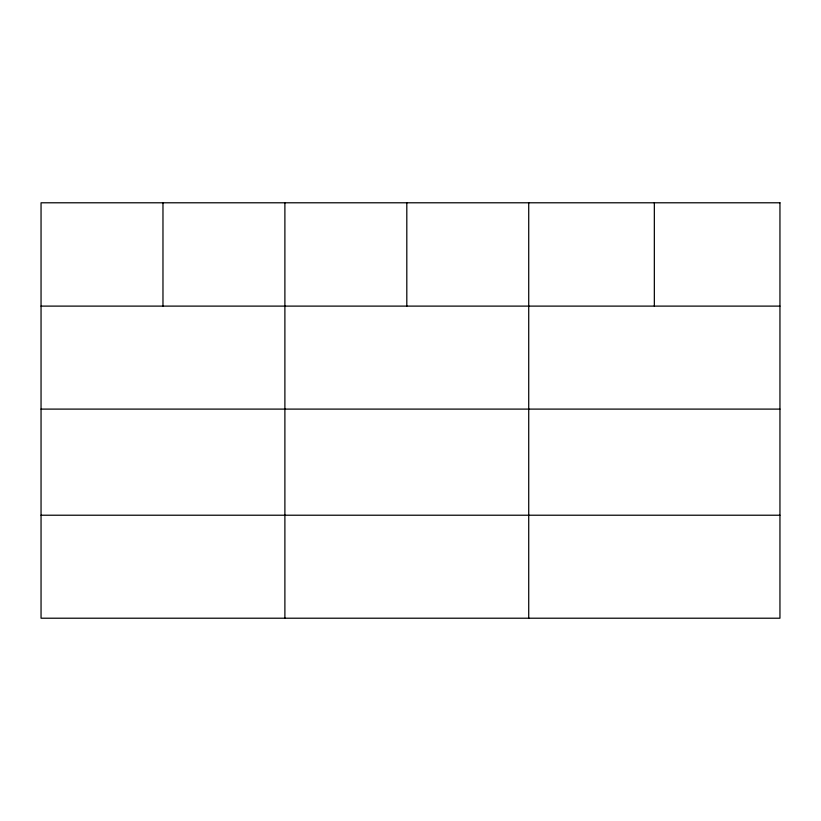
<?xml version="1.0" encoding="UTF-8"?>
<svg xmlns="http://www.w3.org/2000/svg" width="821" height="821" viewBox="0 0 821 821"><rect width="100%" height="100%" fill="white"/><g stroke="black" fill="none" stroke-linecap="round" stroke-linejoin="round"><path stroke-width="1.23" d="M41.05 306.11L779.95 306.11M41.05 409.104L779.95 409.104M41.05 515.219L779.95 515.219M654.337 202.787L654.337 306.11M528.724 202.787L528.724 618.213M406.805 202.787L406.805 306.11M284.887 202.787L284.887 618.213M162.969 202.787L162.969 306.11M779.95 202.787L41.05 202.787L41.05 618.213L779.95 618.213L779.95 202.787"/></g></svg>
